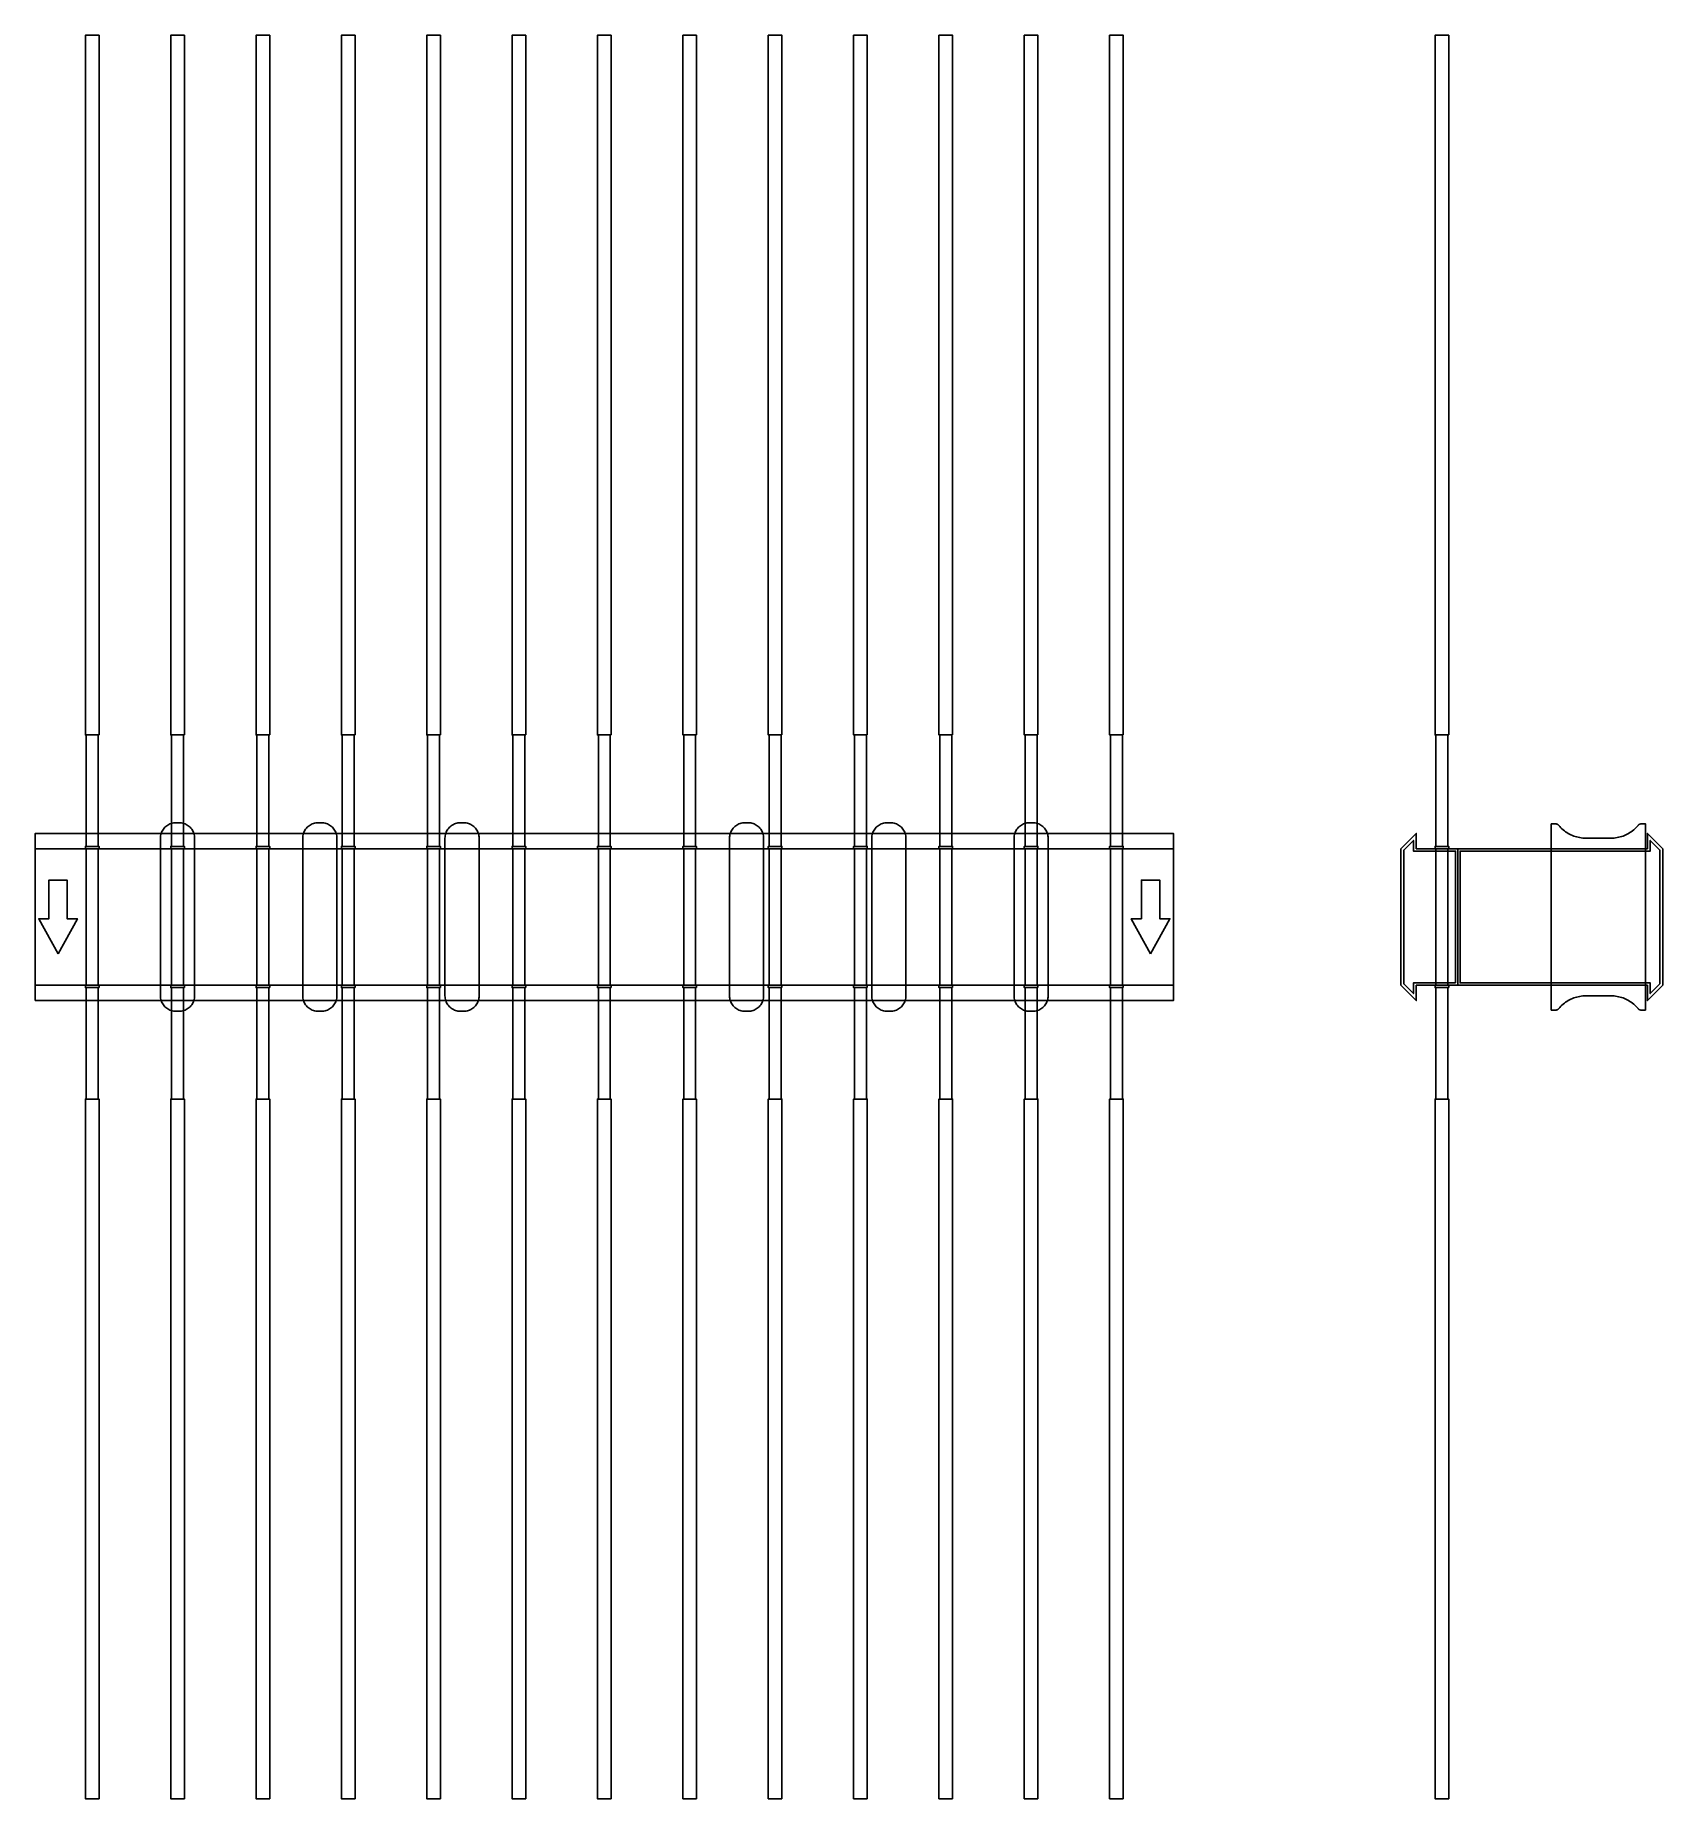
# Model space of a CAD drawing. Extents: x 0 to 1430, y -775 to 775.
import ezdxf

# ---------------------------------------------------------------- set-up
doc = ezdxf.new("R2010")
doc.units = 0
doc.layers.add('Halfen', color=7, linetype='CONTINUOUS')

msp = doc.modelspace()

# ---------------------------------------------------------------- linework, layer by layer
at = {"layer": 'Halfen', "color": 7}
for points in [[(56, 160), (56, 775), (44, 775), (44, 160)], [(131, 160), (131, 775), (119, 775), (119, 160)], [(206, 160), (206, 775), (194, 775), (194, 160)], [(281, 160), (281, 775), (269, 775), (269, 160)], [(356, 160), (356, 775), (344, 775), (344, 160)], [(431, 160), (431, 775), (419, 775), (419, 160)], [(506, 160), (506, 775), (494, 775), (494, 160)], [(581, 160), (581, 775), (569, 775), (569, 160)], [(656, 160), (656, 775), (644, 775), (644, 160)], [(731, 160), (731, 775), (719, 775), (719, 160)], [(806, 160), (806, 775), (794, 775), (794, 160)], [(881, 160), (881, 775), (869, 775), (869, 160)], [(956, 160), (956, 775), (944, 775), (944, 160)], [(1242, 160), (1242, 775), (1230, 775), (1230, 160)], [(55.25, 62), (55.25, 160), (44.75, 160), (44.75, 62)], [(130.25, 62), (130.25, 160), (119.75, 160), (119.75, 62)], [(205.25, 62), (205.25, 160), (194.75, 160), (194.75, 62)], [(280.25, 62), (280.25, 160), (269.75, 160), (269.75, 62)], [(355.25, 62), (355.25, 160), (344.75, 160), (344.75, 62)], [(430.25, 62), (430.25, 160), (419.75, 160), (419.75, 62)], [(505.25, 62), (505.25, 160), (494.75, 160), (494.75, 62)], [(580.25, 62), (580.25, 160), (569.75, 160), (569.75, 62)], [(655.25, 62), (655.25, 160), (644.75, 160), (644.75, 62)], [(730.25, 62), (730.25, 160), (719.75, 160), (719.75, 62)], [(805.25, 62), (805.25, 160), (794.75, 160), (794.75, 62)], [(880.25, 62), (880.25, 160), (869.75, 160), (869.75, 62)], [(955.25, 62), (955.25, 160), (944.75, 160), (944.75, 62)], [(1241.25, 62), (1241.25, 160), (1230.75, 160), (1230.75, 62)], [(140, -69.3), (140, -56.8), (140, 69.3), (139.958, 70.359), (139.834, 71.412), (139.627, 72.452), (139.339, 73.472), (138.972, 74.466), (138.529, 75.429), (138.011, 76.354), (137.422, 77.235), (136.765, 78.068), (136.046, 78.846), (135.268, 79.565), (134.435, 80.222), (133.554, 80.811), (132.629, 81.329), (131.666, 81.772), (130.672, 82.139), (129.652, 82.427), (128.612, 82.634), (127.559, 82.758), (126.5, 82.8), (123.5, 82.8), (122.441, 82.758), (121.388, 82.634), (120.348, 82.427), (119.328, 82.139), (118.334, 81.772), (117.371, 81.329), (116.446, 80.811), (115.565, 80.222), (114.732, 79.565), (113.954, 78.846), (113.235, 78.068), (112.578, 77.235), (111.989, 76.354), (111.471, 75.429), (111.028, 74.466), (110.661, 73.472), (110.373, 72.452), (110.166, 71.412), (110.042, 70.359), (110, 69.3), (110, -56.8), (110, -69.3), (110.042, -70.359), (110.166, -71.412), (110.373, -72.452), (110.661, -73.472), (111.028, -74.466), (111.471, -75.429), (111.989, -76.354), (112.578, -77.235), (113.235, -78.068), (113.954, -78.846), (114.732, -79.565), (115.565, -80.222), (116.446, -80.811), (117.371, -81.329), (118.334, -81.772), (119.328, -82.139), (120.348, -82.427), (121.388, -82.634), (122.441, -82.758), (123.5, -82.8), (126.5, -82.8), (127.559, -82.758), (128.612, -82.634), (129.652, -82.427), (130.672, -82.139), (131.666, -81.772), (132.629, -81.329), (133.554, -80.811), (134.435, -80.222), (135.268, -79.565), (136.046, -78.846), (136.765, -78.068), (137.422, -77.235), (138.011, -76.354), (138.529, -75.429), (138.972, -74.466), (139.339, -73.472), (139.627, -72.452), (139.834, -71.412), (139.958, -70.359), (140, -69.3)], [(265, -69.3), (265, -56.8), (265, 69.3), (264.958, 70.359), (264.834, 71.412), (264.627, 72.452), (264.339, 73.472), (263.972, 74.466), (263.529, 75.429), (263.011, 76.354), (262.422, 77.235), (261.765, 78.068), (261.046, 78.846), (260.268, 79.565), (259.435, 80.222), (258.554, 80.811), (257.629, 81.329), (256.666, 81.772), (255.672, 82.139), (254.652, 82.427), (253.612, 82.634), (252.559, 82.758), (251.5, 82.8), (248.5, 82.8), (247.441, 82.758), (246.388, 82.634), (245.348, 82.427), (244.328, 82.139), (243.334, 81.772), (242.371, 81.329), (241.446, 80.811), (240.565, 80.222), (239.732, 79.565), (238.954, 78.846), (238.235, 78.068), (237.578, 77.235), (236.989, 76.354), (236.471, 75.429), (236.028, 74.466), (235.661, 73.472), (235.373, 72.452), (235.166, 71.412), (235.042, 70.359), (235, 69.3), (235, -56.8), (235, -69.3), (235.042, -70.359), (235.166, -71.412), (235.373, -72.452), (235.661, -73.472), (236.028, -74.466), (236.471, -75.429), (236.989, -76.354), (237.578, -77.235), (238.235, -78.068), (238.954, -78.846), (239.732, -79.565), (240.565, -80.222), (241.446, -80.811), (242.371, -81.329), (243.334, -81.772), (244.328, -82.139), (245.348, -82.427), (246.388, -82.634), (247.441, -82.758), (248.5, -82.8), (251.5, -82.8), (252.559, -82.758), (253.612, -82.634), (254.652, -82.427), (255.672, -82.139), (256.666, -81.772), (257.629, -81.329), (258.554, -80.811), (259.435, -80.222), (260.268, -79.565), (261.046, -78.846), (261.765, -78.068), (262.422, -77.235), (263.011, -76.354), (263.529, -75.429), (263.972, -74.466), (264.339, -73.472), (264.627, -72.452), (264.834, -71.412), (264.958, -70.359), (265, -69.3)], [(390, -69.3), (390, -56.8), (390, 69.3), (389.958, 70.359), (389.834, 71.412), (389.627, 72.452), (389.339, 73.472), (388.972, 74.466), (388.529, 75.429), (388.011, 76.354), (387.422, 77.235), (386.765, 78.068), (386.046, 78.846), (385.268, 79.565), (384.435, 80.222), (383.554, 80.811), (382.629, 81.329), (381.666, 81.772), (380.672, 82.139), (379.652, 82.427), (378.612, 82.634), (377.559, 82.758), (376.5, 82.8), (373.5, 82.8), (372.441, 82.758), (371.388, 82.634), (370.348, 82.427), (369.328, 82.139), (368.334, 81.772), (367.371, 81.329), (366.446, 80.811), (365.565, 80.222), (364.732, 79.565), (363.954, 78.846), (363.235, 78.068), (362.578, 77.235), (361.989, 76.354), (361.471, 75.429), (361.028, 74.466), (360.661, 73.472), (360.373, 72.452), (360.166, 71.412), (360.042, 70.359), (360, 69.3), (360, -56.8), (360, -69.3), (360.042, -70.359), (360.166, -71.412), (360.373, -72.452), (360.661, -73.472), (361.028, -74.466), (361.471, -75.429), (361.989, -76.354), (362.578, -77.235), (363.235, -78.068), (363.954, -78.846), (364.732, -79.565), (365.565, -80.222), (366.446, -80.811), (367.371, -81.329), (368.334, -81.772), (369.328, -82.139), (370.348, -82.427), (371.388, -82.634), (372.441, -82.758), (373.5, -82.8), (376.5, -82.8), (377.559, -82.758), (378.612, -82.634), (379.652, -82.427), (380.672, -82.139), (381.666, -81.772), (382.629, -81.329), (383.554, -80.811), (384.435, -80.222), (385.268, -79.565), (386.046, -78.846), (386.765, -78.068), (387.422, -77.235), (388.011, -76.354), (388.529, -75.429), (388.972, -74.466), (389.339, -73.472), (389.627, -72.452), (389.834, -71.412), (389.958, -70.359), (390, -69.3)], [(640, -69.3), (640, -56.8), (640, 69.3), (639.958, 70.359), (639.834, 71.412), (639.627, 72.452), (639.339, 73.472), (638.972, 74.466), (638.529, 75.429), (638.011, 76.354), (637.422, 77.235), (636.765, 78.068), (636.046, 78.846), (635.268, 79.565), (634.435, 80.222), (633.554, 80.811), (632.629, 81.329), (631.666, 81.772), (630.672, 82.139), (629.652, 82.427), (628.612, 82.634), (627.559, 82.758), (626.5, 82.8), (623.5, 82.8), (622.441, 82.758), (621.388, 82.634), (620.348, 82.427), (619.328, 82.139), (618.334, 81.772), (617.371, 81.329), (616.446, 80.811), (615.565, 80.222), (614.732, 79.565), (613.954, 78.846), (613.235, 78.068), (612.578, 77.235), (611.989, 76.354), (611.471, 75.429), (611.028, 74.466), (610.661, 73.472), (610.373, 72.452), (610.166, 71.412), (610.042, 70.359), (610, 69.3), (610, -56.8), (610, -69.3), (610.042, -70.359), (610.166, -71.412), (610.373, -72.452), (610.661, -73.472), (611.028, -74.466), (611.471, -75.429), (611.989, -76.354), (612.578, -77.235), (613.235, -78.068), (613.954, -78.846), (614.732, -79.565), (615.565, -80.222), (616.446, -80.811), (617.371, -81.329), (618.334, -81.772), (619.328, -82.139), (620.348, -82.427), (621.388, -82.634), (622.441, -82.758), (623.5, -82.8), (626.5, -82.8), (627.559, -82.758), (628.612, -82.634), (629.652, -82.427), (630.672, -82.139), (631.666, -81.772), (632.629, -81.329), (633.554, -80.811), (634.435, -80.222), (635.268, -79.565), (636.046, -78.846), (636.765, -78.068), (637.422, -77.235), (638.011, -76.354), (638.529, -75.429), (638.972, -74.466), (639.339, -73.472), (639.627, -72.452), (639.834, -71.412), (639.958, -70.359), (640, -69.3)], [(765, -69.3), (765, -56.8), (765, 69.3), (764.958, 70.359), (764.834, 71.412), (764.627, 72.452), (764.339, 73.472), (763.972, 74.466), (763.529, 75.429), (763.011, 76.354), (762.422, 77.235), (761.765, 78.068), (761.046, 78.846), (760.268, 79.565), (759.435, 80.222), (758.554, 80.811), (757.629, 81.329), (756.666, 81.772), (755.672, 82.139), (754.652, 82.427), (753.612, 82.634), (752.559, 82.758), (751.5, 82.8), (748.5, 82.8), (747.441, 82.758), (746.388, 82.634), (745.348, 82.427), (744.328, 82.139), (743.334, 81.772), (742.371, 81.329), (741.446, 80.811), (740.565, 80.222), (739.732, 79.565), (738.954, 78.846), (738.235, 78.068), (737.578, 77.235), (736.989, 76.354), (736.471, 75.429), (736.028, 74.466), (735.661, 73.472), (735.373, 72.452), (735.166, 71.412), (735.042, 70.359), (735, 69.3), (735, -56.8), (735, -69.3), (735.042, -70.359), (735.166, -71.412), (735.373, -72.452), (735.661, -73.472), (736.028, -74.466), (736.471, -75.429), (736.989, -76.354), (737.578, -77.235), (738.235, -78.068), (738.954, -78.846), (739.732, -79.565), (740.565, -80.222), (741.446, -80.811), (742.371, -81.329), (743.334, -81.772), (744.328, -82.139), (745.348, -82.427), (746.388, -82.634), (747.441, -82.758), (748.5, -82.8), (751.5, -82.8), (752.559, -82.758), (753.612, -82.634), (754.652, -82.427), (755.672, -82.139), (756.666, -81.772), (757.629, -81.329), (758.554, -80.811), (759.435, -80.222), (760.268, -79.565), (761.046, -78.846), (761.765, -78.068), (762.422, -77.235), (763.011, -76.354), (763.529, -75.429), (763.972, -74.466), (764.339, -73.472), (764.627, -72.452), (764.834, -71.412), (764.958, -70.359), (765, -69.3)], [(890, -69.3), (890, -56.8), (890, 69.3), (889.958, 70.359), (889.834, 71.412), (889.627, 72.452), (889.339, 73.472), (888.972, 74.466), (888.529, 75.429), (888.011, 76.354), (887.422, 77.235), (886.765, 78.068), (886.046, 78.846), (885.268, 79.565), (884.435, 80.222), (883.554, 80.811), (882.629, 81.329), (881.666, 81.772), (880.672, 82.139), (879.652, 82.427), (878.612, 82.634), (877.559, 82.758), (876.5, 82.8), (873.5, 82.8), (872.441, 82.758), (871.388, 82.634), (870.348, 82.427), (869.328, 82.139), (868.334, 81.772), (867.371, 81.329), (866.446, 80.811), (865.565, 80.222), (864.732, 79.565), (863.954, 78.846), (863.235, 78.068), (862.578, 77.235), (861.989, 76.354), (861.471, 75.429), (861.028, 74.466), (860.661, 73.472), (860.373, 72.452), (860.166, 71.412), (860.042, 70.359), (860, 69.3), (860, -56.8), (860, -69.3), (860.042, -70.359), (860.166, -71.412), (860.373, -72.452), (860.661, -73.472), (861.028, -74.466), (861.471, -75.429), (861.989, -76.354), (862.578, -77.235), (863.235, -78.068), (863.954, -78.846), (864.732, -79.565), (865.565, -80.222), (866.446, -80.811), (867.371, -81.329), (868.334, -81.772), (869.328, -82.139), (870.348, -82.427), (871.388, -82.634), (872.441, -82.758), (873.5, -82.8), (876.5, -82.8), (877.559, -82.758), (878.612, -82.634), (879.652, -82.427), (880.672, -82.139), (881.666, -81.772), (882.629, -81.329), (883.554, -80.811), (884.435, -80.222), (885.268, -79.565), (886.046, -78.846), (886.765, -78.068), (887.422, -77.235), (888.011, -76.354), (888.529, -75.429), (888.972, -74.466), (889.339, -73.472), (889.627, -72.452), (889.834, -71.412), (889.958, -70.359), (890, -69.3)], [(1415, -81.8), (1415, 81.8), (1411, 81.8), (1410.846, 81.797), (1410.691, 81.786), (1410.538, 81.769), (1410.385, 81.746), (1410.234, 81.715), (1410.084, 81.678), (1409.936, 81.634), (1409.789, 81.584), (1409.646, 81.527), (1409.505, 81.464), (1409.366, 81.395), (1409.231, 81.32), (1409.1, 81.239), (1408.972, 81.153), (1408.848, 81.06), (1408.728, 80.963), (1408.613, 80.86), (1408.502, 80.752), (1408.397, 80.639), (1408.296, 80.522), (1407.41, 79.491), (1406.479, 78.5), (1405.505, 77.551), (1404.491, 76.646), (1403.437, 75.787), (1402.347, 74.975), (1401.222, 74.211), (1400.064, 73.499), (1398.876, 72.838), (1397.66, 72.23), (1396.418, 71.676), (1395.153, 71.178), (1393.867, 70.736), (1392.563, 70.351), (1391.243, 70.024), (1389.911, 69.756), (1388.567, 69.547), (1387.216, 69.397), (1385.859, 69.307), (1384.5, 69.277), (1362.5, 69.277), (1361.141, 69.307), (1359.784, 69.397), (1358.433, 69.547), (1357.089, 69.756), (1355.757, 70.024), (1354.437, 70.351), (1353.133, 70.736), (1351.847, 71.178), (1350.582, 71.676), (1349.34, 72.23), (1348.124, 72.838), (1346.936, 73.499), (1345.778, 74.211), (1344.653, 74.975), (1343.563, 75.787), (1342.509, 76.646), (1341.495, 77.551), (1340.521, 78.5), (1339.59, 79.491), (1338.704, 80.522), (1338.603, 80.639), (1338.498, 80.752), (1338.387, 80.86), (1338.272, 80.963), (1338.152, 81.06), (1338.028, 81.153), (1337.9, 81.239), (1337.769, 81.32), (1337.634, 81.395), (1337.495, 81.464), (1337.354, 81.527), (1337.211, 81.584), (1337.064, 81.634), (1336.916, 81.678), (1336.766, 81.715), (1336.615, 81.746), (1336.462, 81.769), (1336.309, 81.786), (1336.154, 81.797), (1336, 81.8), (1332, 81.8), (1332, -81.8), (1336, -81.8), (1336.154, -81.797), (1336.309, -81.786), (1336.462, -81.769), (1336.615, -81.746), (1336.766, -81.715), (1336.916, -81.678), (1337.064, -81.634), (1337.211, -81.584), (1337.354, -81.527), (1337.495, -81.464), (1337.634, -81.395), (1337.769, -81.32), (1337.9, -81.239), (1338.028, -81.153), (1338.152, -81.06), (1338.272, -80.963), (1338.387, -80.86), (1338.498, -80.752), (1338.603, -80.639), (1338.704, -80.522), (1339.59, -79.491), (1340.521, -78.5), (1341.495, -77.551), (1342.509, -76.646), (1343.563, -75.787), (1344.653, -74.975), (1345.778, -74.211), (1346.936, -73.499), (1348.124, -72.838), (1349.34, -72.23), (1350.582, -71.676), (1351.847, -71.178), (1353.133, -70.736), (1354.437, -70.351), (1355.757, -70.024), (1357.089, -69.756), (1358.433, -69.547), (1359.784, -69.397), (1361.141, -69.307), (1362.5, -69.277), (1384.5, -69.277), (1385.859, -69.307), (1387.216, -69.397), (1388.567, -69.547), (1389.911, -69.756), (1391.243, -70.024), (1392.563, -70.351), (1393.867, -70.736), (1395.153, -71.178), (1396.418, -71.676), (1397.66, -72.23), (1398.876, -72.838), (1400.064, -73.499), (1401.222, -74.211), (1402.347, -74.975), (1403.437, -75.787), (1404.491, -76.646), (1405.505, -77.551), (1406.479, -78.5), (1407.41, -79.491), (1408.296, -80.522), (1408.397, -80.639), (1408.502, -80.752), (1408.613, -80.86), (1408.728, -80.963), (1408.848, -81.06), (1408.972, -81.153), (1409.1, -81.239), (1409.231, -81.32), (1409.366, -81.395), (1409.505, -81.464), (1409.646, -81.527), (1409.789, -81.584), (1409.936, -81.634), (1410.084, -81.678), (1410.234, -81.715), (1410.385, -81.746), (1410.538, -81.769), (1410.691, -81.786), (1410.846, -81.797), (1411, -81.8)], [(0, -73.5), (1000, -73.5), (1000, 73.5), (0, 73.5)], [(56, 60), (56, 62), (44, 62), (44, 60)], [(131, 60), (131, 62), (119, 62), (119, 60)], [(206, 60), (206, 62), (194, 62), (194, 60)], [(281, 60), (281, 62), (269, 62), (269, 60)], [(356, 60), (356, 62), (344, 62), (344, 60)], [(431, 60), (431, 62), (419, 62), (419, 60)], [(506, 60), (506, 62), (494, 62), (494, 60)], [(581, 60), (581, 62), (569, 62), (569, 60)], [(656, 60), (656, 62), (644, 62), (644, 60)], [(731, 60), (731, 62), (719, 62), (719, 60)], [(806, 60), (806, 62), (794, 62), (794, 60)], [(881, 60), (881, 62), (869, 62), (869, 60)], [(956, 60), (956, 62), (944, 62), (944, 60)], [(1250, -60), (1250, 60), (1213.5, 60), (1213.5, 73.5), (1200, 60), (1200, -60), (1213.5, -73.5), (1213.5, -60)], [(1248, -58), (1248, 58), (1211, 58), (1211, 67.25), (1202.5, 58.75), (1202.5, -58.75), (1211, -67.25), (1211, -58)], [(1242, 60), (1242, 62), (1230, 62), (1230, 60)], [(1430, -60), (1430, 60), (1416.5, 73.5), (1416.5, 60), (1250, 60), (1250, -60), (1416.5, -60), (1416.5, -73.5)], [(1427.5, -58.75), (1427.5, 58.75), (1419, 67.25), (1419, 58), (1252, 58), (1252, -58), (1419, -58), (1419, -67.25)], [(0, -60), (1000, -60), (1000, 60), (0, 60)], [(55.25, -60), (55.25, 60), (44.75, 60), (44.75, -60)], [(130.25, -60), (130.25, 60), (119.75, 60), (119.75, -60)], [(205.25, -60), (205.25, 60), (194.75, 60), (194.75, -60)], [(280.25, -60), (280.25, 60), (269.75, 60), (269.75, -60)], [(355.25, -60), (355.25, 60), (344.75, 60), (344.75, -60)], [(430.25, -60), (430.25, 60), (419.75, 60), (419.75, -60)], [(505.25, -60), (505.25, 60), (494.75, 60), (494.75, -60)], [(580.25, -60), (580.25, 60), (569.75, 60), (569.75, -60)], [(655.25, -60), (655.25, 60), (644.75, 60), (644.75, -60)], [(730.25, -60), (730.25, 60), (719.75, 60), (719.75, -60)], [(805.25, -60), (805.25, 60), (794.75, 60), (794.75, -60)], [(880.25, -60), (880.25, 60), (869.75, 60), (869.75, -60)], [(955.25, -60), (955.25, 60), (944.75, 60), (944.75, -60)], [(1241.25, -60), (1241.25, 60), (1230.75, 60), (1230.75, -60)], [(20, -32.5), (37, -1.5), (28, -1.5), (28, 32.5), (12, 32.5), (12, -1.5), (3, -1.5)], [(980, -32.5), (997, -1.5), (988, -1.5), (988, 32.5), (972, 32.5), (972, -1.5), (963, -1.5)], [(56, -62), (56, -60), (44, -60), (44, -62)], [(55.25, -160), (55.25, -62), (44.75, -62), (44.75, -160)], [(131, -62), (131, -60), (119, -60), (119, -62)], [(130.25, -160), (130.25, -62), (119.75, -62), (119.75, -160)], [(206, -62), (206, -60), (194, -60), (194, -62)], [(205.25, -160), (205.25, -62), (194.75, -62), (194.75, -160)], [(281, -62), (281, -60), (269, -60), (269, -62)], [(280.25, -160), (280.25, -62), (269.75, -62), (269.75, -160)], [(356, -62), (356, -60), (344, -60), (344, -62)], [(355.25, -160), (355.25, -62), (344.75, -62), (344.75, -160)], [(431, -62), (431, -60), (419, -60), (419, -62)], [(430.25, -160), (430.25, -62), (419.75, -62), (419.75, -160)], [(506, -62), (506, -60), (494, -60), (494, -62)], [(505.25, -160), (505.25, -62), (494.75, -62), (494.75, -160)], [(581, -62), (581, -60), (569, -60), (569, -62)], [(580.25, -160), (580.25, -62), (569.75, -62), (569.75, -160)], [(656, -62), (656, -60), (644, -60), (644, -62)], [(655.25, -160), (655.25, -62), (644.75, -62), (644.75, -160)], [(731, -62), (731, -60), (719, -60), (719, -62)], [(730.25, -160), (730.25, -62), (719.75, -62), (719.75, -160)], [(806, -62), (806, -60), (794, -60), (794, -62)], [(805.25, -160), (805.25, -62), (794.75, -62), (794.75, -160)], [(881, -62), (881, -60), (869, -60), (869, -62)], [(880.25, -160), (880.25, -62), (869.75, -62), (869.75, -160)], [(956, -62), (956, -60), (944, -60), (944, -62)], [(955.25, -160), (955.25, -62), (944.75, -62), (944.75, -160)], [(1242, -62), (1242, -60), (1230, -60), (1230, -62)], [(1241.25, -160), (1241.25, -62), (1230.75, -62), (1230.75, -160)], [(56, -775), (56, -160), (44, -160), (44, -775)], [(131, -775), (131, -160), (119, -160), (119, -775)], [(206, -775), (206, -160), (194, -160), (194, -775)], [(281, -775), (281, -160), (269, -160), (269, -775)], [(356, -775), (356, -160), (344, -160), (344, -775)], [(431, -775), (431, -160), (419, -160), (419, -775)], [(506, -775), (506, -160), (494, -160), (494, -775)], [(581, -775), (581, -160), (569, -160), (569, -775)], [(656, -775), (656, -160), (644, -160), (644, -775)], [(731, -775), (731, -160), (719, -160), (719, -775)], [(806, -775), (806, -160), (794, -160), (794, -775)], [(881, -775), (881, -160), (869, -160), (869, -775)], [(956, -775), (956, -160), (944, -160), (944, -775)], [(1242, -775), (1242, -160), (1230, -160), (1230, -775)]]:
    msp.add_lwpolyline(points, close=True, dxfattribs=at)

doc.saveas('drawing.dxf')
